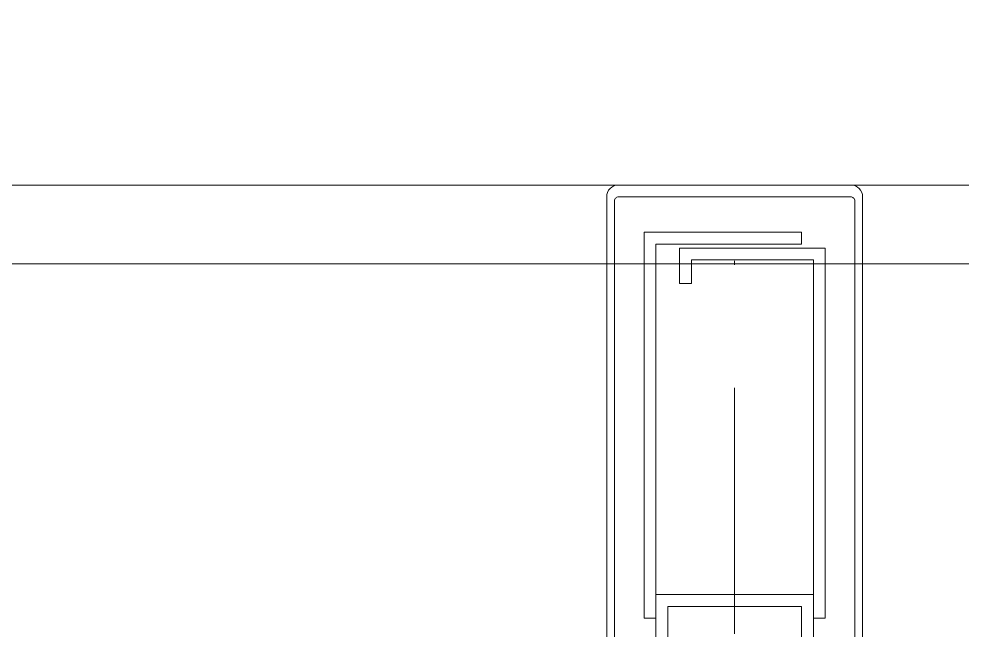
# Model space of a CAD drawing. Extents: x -2050 to 29725, y -1777 to 6820.
# Drawn here: x 13094.32 to 13118.28, y 333.69 to 349.22 of the extents above; entities that cross this region are included whole.
import ezdxf

# ---------------------------------------------------------------- set-up
doc = ezdxf.new("R2010")
doc.units = 0
doc.header["$LTSCALE"] = 25
doc.header["$MEASUREMENT"] = 0
doc.linetypes.add('DASHDOT2', pattern=[0.5, 0.25, -0.125, 0, -0.125])
doc.layers.get('0').update_dxf_attribs({"color": 9, "lineweight": 9})
for name, color, linetype, lineweight in [('01', 9, 'Continuous', 9), ('10', 9, 'Continuous', 9), ('14', 9, 'Continuous', 9), ('24', 9, 'DASHDOT2', 9)]:
    doc.layers.add(name, color=color, linetype=linetype, lineweight=lineweight)

# ---------------------------------------------------------------- blocks, each defined once
blk = doc.blocks.new('*U299')
at = {"layer": '10'}
for p, q in [((-2.3, -11.005), (-2, -11.005)), ((2, -11.005), (2.3, -11.005))]:
    blk.add_line(p, q, dxfattribs=at)
for points in [[(-3.05, -13.707), (-3.05, -0.4, -0.414214), (-2.95, -0.3), (2.95, -0.3), (2.95, -0.3, -0.414214), (3.05, -0.4), (3.05, -13.707)], [(3.25, -15.477), (3.25, -0.3, 0.414214), (2.95, 0), (2.95, 0), (-2.95, 0, 0.414214), (-3.25, -0.3), (-3.25, -15.477, 0.470043)]]:
    blk.add_lwpolyline(points, format="xyb", dxfattribs=at)
for points in [[(-2, -11.005), (-2, -1.5), (1.7, -1.5), (1.7, -1.2), (-2.3, -1.2), (-2.3, -11.005)], [(2, -11.005), (2, -1.9), (-1.1, -1.9), (-1.1, -2.5), (-1.4, -2.5), (-1.4, -1.6), (2.3, -1.6), (2.3, -11.005)]]:
    blk.add_lwpolyline(points, dxfattribs=at)
for points in [[(-2, -10.405), (2, -10.405), (2, -16.405), (-2, -16.405)], [(-1.7, -10.705), (1.7, -10.705), (1.7, -16.105), (-1.7, -16.105)]]:
    blk.add_lwpolyline(points, close=True, dxfattribs=at)
blk = doc.blocks.new('p-kolon_80x80')
blk.add_lwpolyline([(-40, -40), (40, -40), (40, 40), (-40, 40)], close=True)
blk = doc.blocks.new('P-AKS_AUDI')
at = {"layer": '24'}
for points in [[(-3762.062, -2440), (-3500, -2440)], [(-3500, -2590), (-3500, -2440)]]:
    blk.add_lwpolyline(points, dxfattribs=at)
blk = doc.blocks.new('p-2. kat planı')
at = {"layer": '14'}
blk.add_lwpolyline([(13070.5, 427), (13154.5, 427), (13154.5, 343), (13070.5, 343)], close=True, dxfattribs=at)
at = {"layer": '01'}
blk.add_blockref('p-kolon_80x80', (13112.5, 385), dxfattribs=at)
at = {"layer": '10'}
blk.add_blockref('*U299', (13112.5, 345), dxfattribs=at)
at = {"layer": '24'}
blk.add_blockref('P-AKS_AUDI', (16612.5, 2785), dxfattribs=at)

msp = doc.modelspace()

# ---------------------------------------------------------------- block references
msp.add_blockref('p-2. kat planı', (0, 0))

doc.saveas('drawing.dxf')
